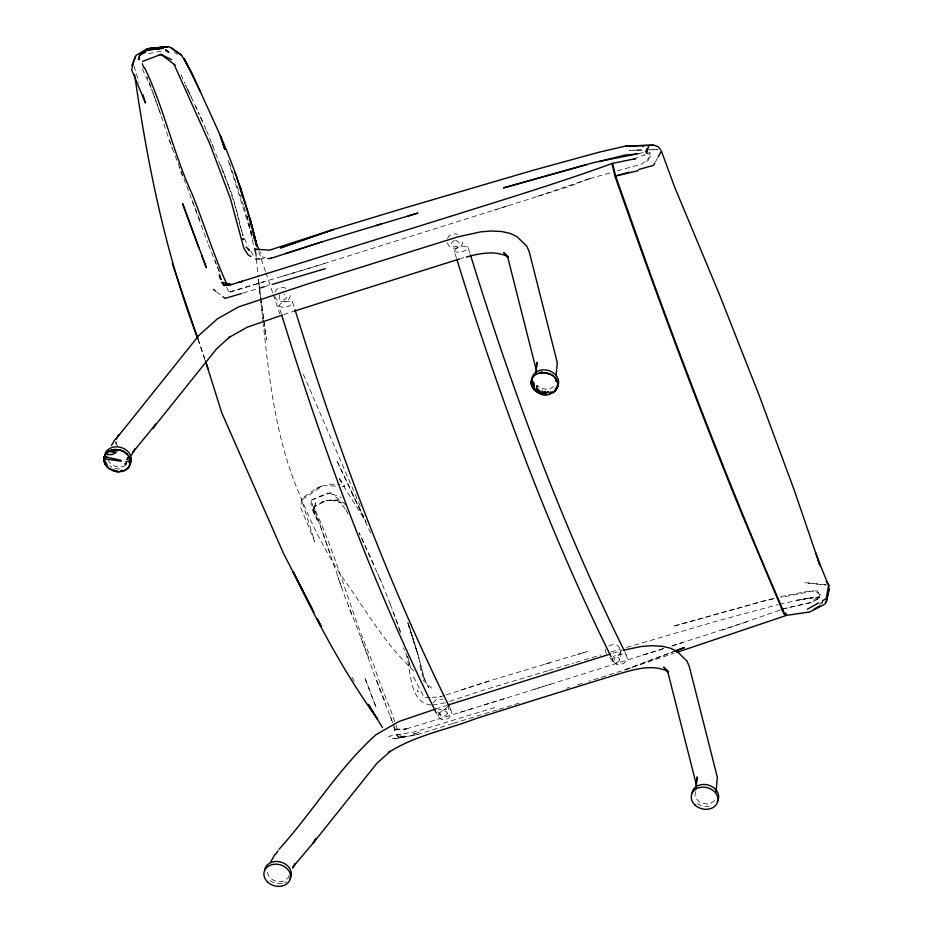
<?xml version="1.0" encoding="UTF-8"?>
<svg xmlns="http://www.w3.org/2000/svg" width="933" height="933" viewBox="0 0 933 933"><rect width="100%" height="100%" fill="white"/><g stroke="black" fill="none" stroke-linecap="round" stroke-linejoin="round"><path stroke-width="0.7" stroke-dasharray="4.67 3.5" d="M117.593 445.986L116.077 443.875L116.158 441.437M695.435 791.557L694.91 797.225L700.438 802.986L708.858 804.269L715.261 800.316L715.518 797.622M437.775 711.996C444.061 721.501 450.149 713.337 448.505 704.392M609.844 657.835C622.766 675.889 626.684 635.921 608.479 646.231M605.54 649.193L605.19 650.861L606.695 654.185M620.993 650.721L619.5 654.056L613.238 656.459M316.754 519.774L317.337 520.287L313.15 511.377L315.541 502.805L314.339 508.357L314.409 507.19L315.144 510.619L314.876 509.476C338.189 559.567 350.913 614.077 373.678 664.541C380.454 687.224 391.149 708.462 397.808 731.04L396.607 729.478L394.834 729.14L393.05 725.932M507.587 205.89L311.214 267.654L228.9 292.157L229.215 290.886L230.019 292.052L263.969 281.778M313.15 511.377L313.966 507.225L314.433 514.678M648.867 157.98L648.108 160.651L643.98 162.307M649.66 155.135L650.289 152.872L649.555 152.907M289.102 875.399L288.344 877.568L285.755 880.087A11.149 8.98 15.2 0 1 273.591 880.274A11.149 8.98 15.2 0 1 267.514 870.921M438.125 716.906L439.863 711.984L445.473 709.092L450.884 709.978L452.167 714.421L448.003 718.713L441.729 719.763L438.125 716.906L436.901 714.293M613.506 661.894L615.232 656.984L620.853 654.091L626.265 654.978L627.547 659.421L623.384 663.713L617.098 664.751L613.506 661.894L611.663 657.987M322.013 501.907L323.051 501.581L314.444 506.596L326.445 500.566L337.909 500.053L335.495 500.473M821.646 603.884L822.859 601.284M644.353 155.566L644.796 154.656L636.773 157.654M311.214 501.173C309.814 510.619 319.284 518.177 320.824 527.32L311.132 500.974L311.855 499.89L327.425 493.091L328.789 493.452M655.467 161.782L657.45 158.213M275.025 291.924C276.914 287.201 283.352 286.104 287.201 289.09M279.783 294.921C275.678 304.053 292.904 299.4 283.982 293.895M447.548 238.358C449.088 234.556 453.741 232.97 457.485 234.311M779.487 604.211L810.159 597.89L796.934 600.141L815.092 597.493L810.194 597.971L819.466 597.54L817.821 595.056L818.941 598.718L819.745 595.417L816.62 599.896L820.049 594.776M433.052 702.864L435.991 699.902L443.012 699.039M448.155 706.059L445.216 709.022L438.183 709.873M393.236 723.938L395.312 729.653L395.779 729.128L394.834 729.14L405.808 729.244M281.428 314.176L278.745 305.849L281.288 303.062L287.259 301.231L292.379 301.487L294.595 308.38M456.354 257.788L454.126 250.849L456.669 248.061L462.64 246.23L467.748 246.487L470.419 254.756M819.687 604.479L822.416 601.738M395.312 729.653L406.531 728.871L404.222 729.046M206.659 130.76L229.063 187.3C237.845 206.181 237.6 228.188 248.26 246.149M360.593 636.947L344.277 595.137L321.01 527.856L330.189 553.549M817.378 599.149L811.372 602.45L784.49 608.549L811.372 602.45L820.27 594.578L814.719 590.717L780.816 597.493M316.462 488.414L322.923 485.626L316.462 488.414L303.843 497.149L301.627 499.936L300.519 507.26L314.829 541.793L301.627 499.936L322.923 485.626L336.743 486.186M553.724 386.484L548.767 389.539L541.758 388.478M415.127 733.758L419.045 732.393L413.401 734.143L414.788 733.711M328.882 493.475L330.294 492.881L346.679 505.324M454.208 240.201C443.315 250.021 468.914 247.257 455.327 240.096M311.855 499.89L330.294 492.881M626.008 669.416L673.509 651.642L624.562 669.976L588.746 681.288M326.445 500.566L334.002 500.473M746.738 621.845L669.952 646.592M537.536 196.373L590.962 178.168L568.337 186.728L494.105 210.17M779.708 610.17L722.107 630.195M460.995 690.117L491.784 680.169M220.853 165.234L222.241 169.036M390.006 603.768L398.239 625.565L391.988 608.771M624.655 669.929L674.011 653.298M283.714 314.631L294.501 311.027M212.397 144.253L213.237 146.271M444.773 695.365L439.898 696.939L431.419 697.278M446.126 694.922L492.612 679.9L587.207 651.572L577.352 654.488M435.571 709.033L446.639 705.488M612.911 653.205L622.043 650.534M534.632 689.242L664.541 648.295M642.884 655.094L663.55 648.575M671.807 645.963L682.828 642.475M566.704 688.239L569.468 687.376M577.725 684.764L583.242 683.026M394.123 728.416L395.044 730.901L394.706 729.524M550.633 684.216L480.483 706.153M416.993 734.679L453.508 723.343M547.671 670.839L482.443 690.408L446.65 702.374M406.508 728.895L507.552 697.709M453.438 723.367L497.721 709.71M499.097 709.29L519.821 702.899M445.263 702.794L433.18 704.951M281.976 276.448L324.684 263.468M545.082 664.133L550.237 662.57M548.837 670.489L573.503 663.095M494.677 707.564L415.372 731.694L388.676 736.265L391.195 738.26L394.309 738.819L417.028 734.656M472.086 708.742L457.59 713.104M243.198 293.032L258.499 288.495M264.062 286.839L272.413 284.355M461.089 258.499L463.713 257.718M575.848 662.407L581.422 660.751M584.221 659.923L600.957 654.978M610.963 652.027L620.597 649.193M626.603 647.42L715.646 621.448L778.18 604.549M589.656 178.646L611.896 172.418M617.389 170.879L642.114 163.963L651.012 156.079L646.837 153.175L650.289 152.872M773.993 598.275L672.81 626.405L763.812 600.899L775.148 598.624M148.639 53.648L162.202 50.86M439.478 696.951L440.714 696.671M780.769 596.56L807.616 591.277L813.401 590.974M638.615 153.583L644.097 152.487M394.717 738.796L417.016 734.679M322.725 501.686L324.591 501.488M333.816 500.485L335.705 500.286M814.987 590.892L817.04 590.787L819.477 594.018M259.467 258.884L266.185 258.616M430.078 697.336L424.282 697.569L411.966 674.058M342.271 486.408L345.035 486.513L338.609 477.229M329.454 484.157L340.02 484.81M825.857 584.746L804.841 582.67L826.253 585.166M431.209 705.045C405.937 701.966 412.853 664.249 403.418 647.829M262.056 256.925L265.392 257.59M396.373 734.166L398.414 737.478L406.158 736.394L398.799 737.233L396.303 734.026L397.878 734.668M332.206 494.338L339.367 496.193L341.268 497.977M330.014 499.785L341.128 502.91L340.02 502.327L346.516 510.654L345.968 509.698L348.895 516.346M454.126 250.849L457.135 252.272L463.433 251.42L468.226 248.878L467.748 246.487M278.745 305.849L281.766 307.272L288.064 306.421L292.845 303.878L292.379 301.487M174.319 52.201L177.655 54.58M337.699 500.228L344.312 505.033M216.573 291.854L221.914 295.948M414.03 671.095L411.966 669.101C383.416 642.067 364.313 607.383 341.303 575.906C324.929 550.423 311.109 523.413 299.959 495.26C276.296 441.356 269.555 382.064 263.258 324.089M423.314 680.087L431.571 688.076M537.921 385.737L539.297 387.16M427.804 686.326C431.746 692.519 421.494 672.821 424.62 680.297L418.684 657.333M260.272 251.957L261.1 253.24M612.946 661.439C609.844 657.17 619.325 655.188 619.757 659.794M440.458 715.11C437.355 710.841 446.837 708.847 447.269 713.465M339.146 478.944L366.086 522.048L364.243 518.165M351.916 677.323L354.925 682.245M250.942 251.269L254.301 257.683M351.543 492.531L363.742 516.73M447.432 242.872C449.811 251.793 465.334 248.784 462.476 239.338M274.897 296.437C277.276 305.359 292.81 302.35 289.941 292.904M392.758 722.643L380.524 691.75L361.083 638.195L369.55 660.272M189.854 94.256L191.568 97.848M363.625 516.87L336.521 459.992L370.856 533.326M187.72 89.755L194.064 103.166M194.67 104.426L197.656 110.747L195.557 106.245M142.364 68.96L151.566 88.833L147.204 76.972M624.772 651.805L626.265 654.978M449.648 707.354L450.884 709.978M189.282 93.055L185.597 85.008L187.183 88.565M219.197 270.932L214.882 260.692M226.637 287.189L228.9 292.157M206.123 129.559L198.228 112.03L203.417 123.564M180.967 74.652L185.014 83.713M373.725 564.372L359.112 532.755L381.655 582.752L377.678 573.398M360.255 506.164L302.245 371.789M219.395 271.969L208.071 243.851M382.495 584.769L390.111 603.733M191.335 198.449L168.628 138.294L172.173 148.475M182.471 176.104L179.054 167.194M351.729 614.602L348.324 605.692M222.73 170.273L223.547 172.348M376.885 681.008L385.97 704.007M199.662 220.001L191.825 199.697L207.616 242.51M341.431 586.974L337.898 576.792M223.955 173.386L228.982 187.067M158.68 108.811L151.752 89.358L159.998 112.333M159.123 110.059L160.931 115.051L160.476 113.686M400.689 632.562L398.321 625.798L400.514 632.609M197.994 339.309L205.388 360.873L197.913 338.842M265.462 271.433L258.581 250.884M265.917 272.809L272.844 293.335M273.299 294.7L279.76 313.85M229.436 163.018L243.548 205.575M244.003 206.951L248.563 220.678M161.386 116.427L167.94 136.323M229.063 187.3L237.145 212.409L242.883 235.897M407.768 622.591L418.334 655.642L424.538 679.994M408.456 624.597L418.124 655.071M407.943 623.034L417.867 654.523L408.922 624.725M228.165 160.394L253.006 239.046M133.967 66.08L139.064 82.477M390.391 716.147L392.42 723.576M419.943 666.244L422.707 676.693M249.053 222.346L252.493 236.247M246.895 216.001L256.26 257.17M263.409 318.876L260.913 300.753M263.619 320.252L266.476 339.635L260.925 298.152M259.374 288.169L258.441 279.55L259.199 285.265M259.397 286.699L260.739 296.717M258.441 279.55L259.432 288.029M259.596 289.44L260.75 299.341M255.654 250.347L256.575 258.593M259.526 289.603L260.61 299.656M260.774 301.102L263.106 322.643M255.549 250.919L258.149 276.681M115.89 441.612L116.077 443.875M314.153 510.304L314.409 514.305M125.675 465.357A11.149 8.98 15.2 0 1 107.96 459.759M709.512 806.369A13.528 10.893 15.2 0 1 695.155 801.75M286.641 881.732A13.528 10.893 15.2 0 1 284.623 882.723M282.163 883.411A13.528 10.893 15.2 0 1 267.806 878.781M119.529 469.007A13.528 10.893 15.2 0 1 109.627 465.8M418.171 691.353L417.331 690.898L418.171 691.353M404.409 735.997L398.799 737.233L397.283 734.364L404.409 735.997M637.857 150.096L629.227 150.33L643.443 149.956L637.857 150.096M657.66 149.583L649.135 149.805L657.672 149.583M376.022 707.179L364.651 677.311L376.022 707.179M410.438 667.666L407.639 656.004L410.438 667.666"/><path stroke-width="1.4" d="M220.654 278.349L221.051 279.608L219.453 276.611L219.523 274.699L220.398 278.384M556.056 376.011L557.269 362.61L529.221 251.782L526.877 246.277L516.999 236.702L510.153 233.378L501.627 231.501L491.096 231.011L480.787 231.839L458.056 236.819L308.695 283.644L238.696 306.852L217.342 318.888L198.939 335.355L115.715 439.35L119.004 434.475M716.019 792.082L717.349 777.341L689.3 666.512L686.968 661.007L677.09 651.421L670.232 648.108L661.707 646.219L651.176 645.741L640.878 646.557L623.337 650.208M112.998 449.776L108.625 451.385L116.112 452.622L112.088 454.558L106.455 454.569C109.056 448.108 118.001 448.831 123.191 451.327L118.293 449.741L108.508 451.444C105.756 452.05 100.834 461.812 106.992 456.995L104.274 456.61C100.951 469.742 121.885 477.299 129.092 466.722L126.911 468.798L127.634 468.448M535.612 374.273L536.976 362.202L536.207 369.795L508.205 259.152L506.689 255.479L503.61 252.411L508.508 257.053C495.551 250.044 479.877 253.344 466.383 256.983M695.855 787.662L697.068 776.932L696.298 784.525L668.285 673.871L666.78 670.197L663.69 667.142L668.588 671.783C652.004 663.211 632.644 669.941 615.943 674.781C568.827 689.265 521.769 703.949 474.827 718.993C446.137 730.003 414.882 735.461 388.781 752.36L390.227 751.252L376.78 763.451L312.882 843.397L293.079 866.792L295.294 863.538L292.647 868.145M634.043 158.738L635.863 158.587L612.643 163.345L615.605 176.022L647.315 265.438A1484.45 217.937 74 0 0 764.069 565.83L784.583 613.821L787.079 615.255L809.646 611.99L824.434 604.432L826.16 602.263L828.959 589.959L828.656 585.026L826.23 598.648L822.463 600.759M648.587 146.201L646.616 153.315M130.247 463.888L130.445 460.505L129.116 466.675C132.766 461.124 128.777 453.846 123.261 451.362M531.204 381.737C532.591 370.704 548.627 370.506 554.797 377.468C564.722 387.44 548.499 400.105 538.586 392.91L546.143 394.682L544.499 394.146L546.645 393.061L544.149 393.353L543.752 394.496L541.945 391.009L542.854 391.149L543.379 393.784L540.708 392.921L539.379 390.6L540.708 393.341C535.379 392.233 530.959 387.3 531.204 381.737L534.143 389.376M132.836 64.68L131.716 69.975L145.443 102.968L142.889 94.769M534.352 389.772L531.227 381.457L531.623 379.579L534.236 383.533L534.387 389.796L541.093 393.924M829.052 589.399L826.16 602.263M557.596 386.857L557.806 383.475L556.849 387.918L555.252 388.711L555.193 389.376L556.406 388.431L556.441 389.691L553.211 392.77L553.374 392.012L550.108 392.28L551.065 392.606L548.721 394.437M139.402 56.458L139.892 54.336L138.947 57.788M235.034 172.337L250.662 221.343L250.476 220.771L256.972 246.289C248.166 208.327 235.862 171.299 220.328 135.565L192.769 74.955L181.632 55.257L169.188 46.778L146.936 48.808L135.973 55.479L132.136 65.508M550.552 374.296C543.531 373.41 552.651 374.226 552.861 375.731M103.936 458.29L105.254 454.581M130.503 462.756L130.095 464.646M532.603 377.538L531.623 379.579M557.852 385.726L557.421 387.627M132.183 65.403L135.215 56.82M275.806 854.068L278.011 850.814M645.659 152.044L646.977 148.534M121.372 471.468L121.978 470.22L120.614 470.908L121.372 471.468L125.745 469.87M544.312 393.388L545.665 391.58L544.79 391.452L544.464 393.434M270.605 862.092L275.037 854.371M111.447 445.461L114.946 439.641M654.814 162.972L653.485 165.351L638.604 169.549M658.115 157.024L661.415 151.076L674.652 187.101L719.051 293.533L758.972 394.869L794.24 490.152L820.072 565.713L815.909 553.082M131.588 455.024L135.203 448.808L132.999 452.073L155.963 423.967L152.79 428.667M554.797 377.468L557.771 383.311M312.882 843.397L316.042 838.697L313.885 841.893M153.793 427.174L216.689 348.72L230.148 336.521L228.702 337.629L247.21 327.203L282.361 315.074M279.095 849.205C312.695 812.13 338.621 768.151 375.976 734.714L398.788 721.582L435.571 709.033M162.529 48.271L163.485 48.178L147.577 50.009L140.008 54.685L145.198 52.551M539.729 372.978L541.863 371.661M807.372 609.249L818.684 602.881M813.961 609.156L819.862 605.855M534.387 389.796L537.408 388.338L538.854 390.519L534.376 389.819L531.81 380.279M158.575 55.409L161.024 54.382L175.252 65.182M153.14 49.274L160.126 48.668L147.577 50.009M142.597 61.391L161.024 54.382M161.129 54.464L171.672 59.712M781.084 609.692L783.837 608.713M676.752 652.377L786.426 615.418L785.749 613.133M285.556 253.613L322.526 241.67M294.501 311.027L459.782 258.884M231.722 284.495L224.363 285.335L221.879 282.244L224.002 285.615L231.722 284.495L450.242 216.444C504.368 199.394 558.692 182.926 611.99 163.52L612.643 163.345M448.027 705.033L610.299 654.033M267.526 258.569L270.64 258.441L323.354 241.402L380.979 224.072M375.824 225.646L417.949 213.074L408.094 215.989M241.81 293.44L225.121 298.397L222.987 296.764M259.887 288.075L264.062 286.839M272.413 284.355L325.267 268.669M240.702 281.871L242.498 281.346L238.521 282.349M629.134 172.208L615.605 176.022L638.09 170.681M115.377 449.543L112.765 450.254L116.31 449.928M108.531 451.444L117.978 450.616L115.435 449.566M586.659 164.546L503.54 187.906L594.554 162.4L638.615 153.583M598.916 161.526L625.017 155.088L635.874 154.132M270.22 258.453L271.456 258.173M537.886 373.422L542.726 372.512L547.974 373.258L540.347 372.745L545.478 372.699M167.695 46.65L146.924 48.796L167.194 46.697M120.835 450.359L115.575 449.531M259.467 258.884L255.432 259.047M625.542 146.131L654.185 145.221L658.185 146.738L660.727 149.991M653.077 145.163L625.88 146.014L599.592 152.079L532.335 170.506L401.563 208.899L333.687 229.46L269.474 250.172L254.779 249.193L256.972 249.624M128.847 456.389L127.005 459.852L128.777 456.202L130.422 460.342L128.894 460.121L128.952 462.267L130.492 462.476M116.403 471.562L118.992 471.713M118.794 471.713L108.928 468.529L105.919 465.124L107.738 466.243L106.455 465.357L107.108 464.984L104.029 458.803L121.115 461.17L121.092 460.377L104.519 456.669M113.744 470.967L116.24 471.515M165.864 50.289L168.745 52.12L165.561 49.741M641.776 145.536L643.315 146.038M125.512 452.762L123.308 451.397M538.469 392.851L536.242 391.475M786.426 615.418L783.93 613.984L742.435 515.424A1484.426 217.925 74 0 1 636.084 236.142L614.94 176.197L611.99 163.52M250.884 256.598L248.003 254.709L243.863 248.283L230.486 198.811L210.007 144.277L174.121 64.505M181.422 55.094L171.485 47.793M213.365 289.393L215.511 291.038M246.125 247.012L249.403 250.464L248.703 249.193M167.648 51.303L168.628 52.376M826.253 581.341L829.11 585.492M826.428 581.691L827.968 584L817.973 559.392M105.067 463.806C106.887 467.969 102.98 457.87 104.368 461.998M382.553 727.693L368.348 704.357L377.457 719.11C344.475 672.973 317.64 622.859 293.16 571.801L312.123 608.759M144.498 67.526C164.033 108.03 173.176 152.837 191.988 193.761C204.082 223.897 213.552 255.129 227.034 284.577M192.501 74.465L183.953 58.266L200.385 91.749M259.269 249.729L256.202 243.875L256.843 245.647L250.254 220.2M532.755 387.638L531.297 383.871M313.989 612.491L283.539 553.502L221.669 412.514L205.831 362.121M317.302 618.906L321.267 626.603L317.348 618.952M534.282 389.714L531.46 384.198L532.941 388.011M624.27 650.744C561.433 523.576 512.089 390.227 470.419 254.756M611.045 656.68C548.044 529.011 498.619 395.137 456.808 259.176M449.03 706.036C386.145 578.775 336.743 445.321 295.038 309.756M436.282 712.987C373.27 585.329 323.681 451.525 281.871 315.564M198.787 247.746L182.565 203.522L206.403 267.748L201.831 255.747M142.364 63.794L143.81 67.747M197.539 337.968C165.339 253.275 147.496 164.045 134.62 74.593M205.388 360.873L208.152 368.967M172.313 263.538L197.913 338.842M224.876 149.292L220.328 135.565L224.678 149.362M253.111 234.405L254.931 239.898M254.103 236.609L256.692 246.172M250.476 220.771L256.843 245.647M242.522 195.93L240.108 186.192L242.37 196.128M531.227 381.597L531.274 383.708M103.878 458.628L103.925 460.739M557.176 386.985A13.528 10.893 15.2 0 1 555.741 388.688M532.008 381.002A13.528 10.893 15.2 0 1 546.318 369.993A13.528 10.893 15.2 0 1 558.121 385.072M692.006 793.388A13.528 10.893 15.2 0 1 708.987 785.259A13.528 10.893 15.2 0 1 717.22 801.622M264.657 870.431A13.528 10.893 15.2 0 1 281.626 862.29A13.528 10.893 15.2 0 1 289.871 878.653M104.659 458.045A13.528 10.893 15.2 0 1 118.957 447.024A13.528 10.893 15.2 0 1 130.772 462.103M138.83 58.219L138.469 59.572L138.83 58.219M138.959 58.417L138.714 59.479L138.982 58.487M647.467 150.225L647.234 151.053L647.467 150.225M126.212 463.771L125.034 463.923L126.212 463.771M126.923 461.672L126.037 461.858L126.923 461.672M536.942 385.912L536.615 387.137L536.942 385.912M547.811 391.918L547.204 392.315L548.651 392.058L547.811 391.918M556.126 379.171L556.185 381.072L556.126 379.171M684.367 647.584L674.862 651.141L684.367 647.584M297.219 242.09L280.53 247.921L333.687 229.46L297.219 242.09M243.746 239.478L242.895 239L243.746 239.478M229.973 284.099L224.363 285.335L222.847 282.466L229.973 284.099M127.436 454.499L125.384 453.228L127.436 454.499M695.003 805.027A13.528 10.893 15.2 0 0 717.442 802.415A13.528 10.893 15.2 0 0 701.324 787.242A13.528 10.893 15.2 0 0 695.003 805.027M267.643 882.058A13.528 10.893 15.2 0 0 290.093 879.446A13.528 10.893 15.2 0 0 273.975 864.273A13.528 10.893 15.2 0 0 267.643 882.058"/></g></svg>
